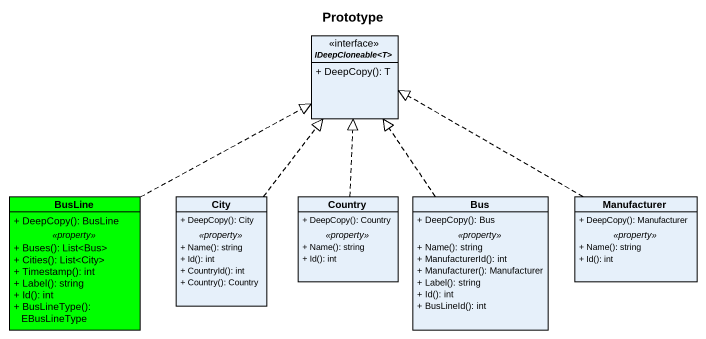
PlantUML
@startuml
title Prototype
hide circle
hide empty members
skinparam classAttributeIconSize 0
interface "IDeepCloneable<T>" as IDeepCloneable_T {
  + DeepCopy(): T
}
class BusLine #00FF00 {
  + DeepCopy(): BusLine
  .. <<property>> ..
  + Buses(): List<Bus>
  + Cities(): List<City>
  + Timestamp(): int
  + Label(): string
  + Id(): int
  + BusLineType(): EBusLineType
}
class City {
  + DeepCopy(): City
  .. <<property>> ..
  + Name(): string
  + Id(): int
  + CountryId(): int
  + Country(): Country
}
class Country {
  + DeepCopy(): Country
  .. <<property>> ..
  + Name(): string
  + Id(): int
}
class Bus {
  + DeepCopy(): Bus
  .. <<property>> ..
  + Name(): string
  + ManufacturerId(): int
  + Manufacturer(): Manufacturer
  + Label(): string
  + Id(): int
  + BusLineId(): int
}
class Manufacturer {
  + DeepCopy(): Manufacturer
  .. <<property>> ..
  + Name(): string
  + Id(): int
}
BusLine .up.|> IDeepCloneable_T
City .up.|> IDeepCloneable_T
Country .up.|> IDeepCloneable_T
Bus .up.|> IDeepCloneable_T
Manufacturer .left.|> IDeepCloneable_T
@enduml
